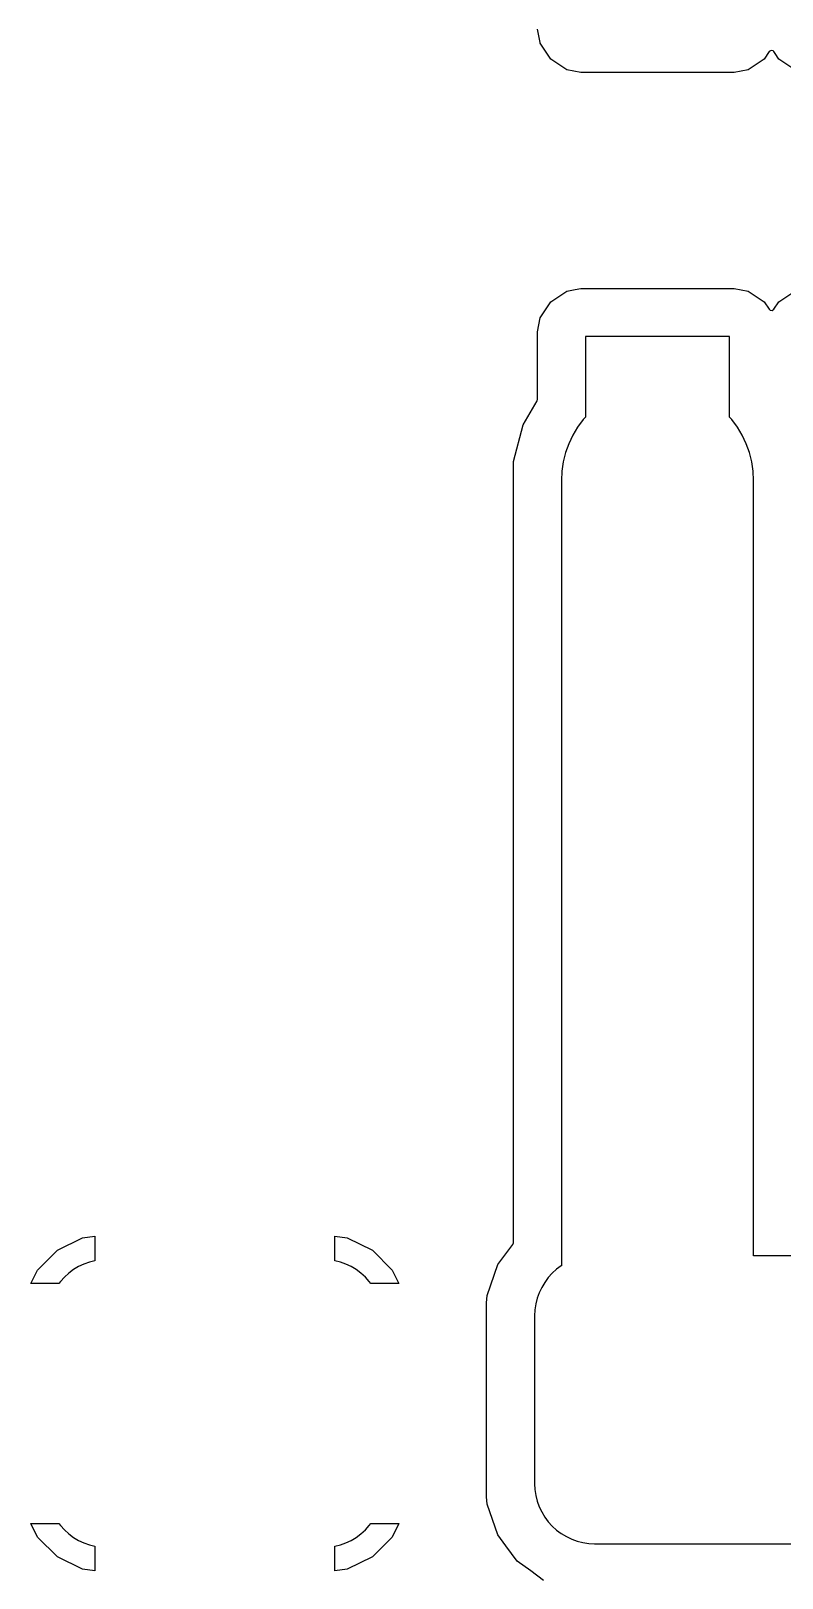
# Model space of a CAD drawing. Header units: metres. Extents: x 44.9 to 117.2, y -105.5 to -49.4.
# Drawn here: x 53.08 to 56.21, y -88.63 to -82.18 of the extents above; entities that cross this region are included whole.
import ezdxf

# ---------------------------------------------------------------- set-up
doc = ezdxf.new("R2010")
doc.units = ezdxf.units.M

msp = doc.modelspace()

# ---------------------------------------------------------------- linework, layer by layer
for points in [[(56.2638, -82.3429), (56.1974, -82.2986), (56.1974, -82.2986), (56.1974, -82.2986), (56.1974, -82.2986), (56.1974, -82.2986), (56.1974, -82.2986), (56.1974, -82.2986), (56.1974, -82.2986), (56.1974, -82.2986), (56.1974, -82.2986), (56.1974, -82.2986), (56.1974, -82.2986), (56.1819, -82.2753), (56.1766, -82.2673), (56.1734, -82.2641), (56.1648, -82.2624), (56.1574, -82.2673), (56.1366, -82.2986), (56.1366, -82.2986), (56.1366, -82.2986), (56.1366, -82.2986), (56.1366, -82.2986), (56.1366, -82.2986), (56.1366, -82.2986), (56.1366, -82.2986), (56.1366, -82.2986), (56.1366, -82.2986), (56.0702, -82.3429), (56.0702, -82.3429), (56.0702, -82.3429), (56.0702, -82.3429), (56.0702, -82.3429), (56.0702, -82.3429), (56.0702, -82.3429), (56.0702, -82.3429), (56.0702, -82.3429), (56.0702, -82.3429), (56.0117, -82.3545), (56.0117, -82.3545), (56.0117, -82.3545), (56.0117, -82.3545), (56.0117, -82.3545), (56.0117, -82.3545), (55.3723, -82.3545), (55.3723, -82.3545), (55.3723, -82.3545), (55.3723, -82.3545), (55.3723, -82.3545), (55.3723, -82.3545), (55.3138, -82.3429), (55.3138, -82.3429), (55.3138, -82.3429), (55.3138, -82.3429), (55.3138, -82.3429), (55.3138, -82.3429), (55.3138, -82.3429), (55.3138, -82.3429), (55.3138, -82.3429), (55.3138, -82.3429), (55.2474, -82.2986), (55.2474, -82.2986), (55.2474, -82.2986), (55.2474, -82.2986), (55.2474, -82.2986), (55.2474, -82.2986), (55.2474, -82.2986), (55.2474, -82.2986), (55.2474, -82.2986), (55.2474, -82.2986), (55.2474, -82.2986), (55.2474, -82.2986), (55.2031, -82.2322), (55.2031, -82.2322), (55.2031, -82.2322), (55.2031, -82.2322), (55.2031, -82.2322), (55.2031, -82.2322), (55.2031, -82.2322), (55.2031, -82.2322), (55.2031, -82.2322), (55.2031, -82.2322), (55.2031, -82.2322), (55.2031, -82.2322), (55.2031, -82.2322), (55.2031, -82.2322), (55.2031, -82.2322), (55.2025, -82.2291), (55.1915, -82.1737)], [(54.9795, -87.4797), (54.9824, -87.4493), (54.9824, -87.4493), (54.9824, -87.4493), (54.9824, -87.4493), (54.9824, -87.4493), (54.9824, -87.4493), (55.0272, -87.3211), (55.0272, -87.3211), (55.0272, -87.3211), (55.0272, -87.3211), (55.0272, -87.3211), (55.0272, -87.3211), (55.0272, -87.3211), (55.0272, -87.3211), (55.0893, -87.237), (55.0915, -87.2302), (55.0915, -83.9749), (55.0915, -83.9749), (55.0915, -83.9749), (55.0915, -83.9749), (55.0915, -83.9749), (55.0915, -83.9749), (55.0915, -83.9749), (55.0915, -83.9749), (55.1324, -83.8222), (55.1324, -83.8222), (55.1324, -83.8222), (55.1324, -83.8222), (55.1324, -83.8222), (55.1324, -83.8222), (55.1324, -83.8222), (55.1324, -83.8222), (55.19, -83.7226), (55.1915, -83.7168), (55.1915, -83.4343), (55.1915, -83.4343), (55.1915, -83.4343), (55.1915, -83.4343), (55.1915, -83.4343), (55.1915, -83.4343), (55.2031, -83.3758), (55.2031, -83.3758), (55.2031, -83.3758), (55.2031, -83.3758), (55.2031, -83.3758), (55.2031, -83.3758), (55.2031, -83.3758), (55.2031, -83.3758), (55.2031, -83.3758), (55.2031, -83.3758), (55.2031, -83.3758), (55.2031, -83.3758), (55.2474, -83.3094), (55.2474, -83.3094), (55.2474, -83.3094), (55.2474, -83.3094), (55.2474, -83.3094), (55.2474, -83.3094), (55.2474, -83.3094), (55.2474, -83.3094), (55.2474, -83.3094), (55.2474, -83.3094), (55.2474, -83.3094), (55.2474, -83.3094), (55.3138, -83.2651), (55.3138, -83.2651), (55.3138, -83.2651), (55.3138, -83.2651), (55.3138, -83.2651), (55.3138, -83.2651), (55.3138, -83.2651), (55.3138, -83.2651), (55.3138, -83.2651), (55.3138, -83.2651), (55.3138, -83.2651), (55.3138, -83.2651), (55.349, -83.2581), (55.3723, -83.2535), (55.3723, -83.2535), (55.3723, -83.2535), (55.3723, -83.2535), (55.3723, -83.2535), (55.3723, -83.2535), (56.0117, -83.2535), (56.0117, -83.2535), (56.0117, -83.2535), (56.0117, -83.2535), (56.0117, -83.2535), (56.0117, -83.2535), (56.0408, -83.2593), (56.0702, -83.2651), (56.0702, -83.2651), (56.0702, -83.2651), (56.0702, -83.2651), (56.0702, -83.2651), (56.0702, -83.2651), (56.0702, -83.2651), (56.0702, -83.2651), (56.0702, -83.2651), (56.0702, -83.2651), (56.0702, -83.2651), (56.0702, -83.2651), (56.0702, -83.2651), (56.0702, -83.2651), (56.0702, -83.2651), (56.0702, -83.2651), (56.0702, -83.2651), (56.0702, -83.2651), (56.0702, -83.2651), (56.0702, -83.2651), (56.0702, -83.2651), (56.0702, -83.2651), (56.0702, -83.2651), (56.0702, -83.2651), (56.0702, -83.2651), (56.0702, -83.2651), (56.0702, -83.2651), (56.0702, -83.2651), (56.0702, -83.2651), (56.0702, -83.2651), (56.0702, -83.2651), (56.0702, -83.2651), (56.0702, -83.2651), (56.0702, -83.2651), (56.0702, -83.2651), (56.0702, -83.2651), (56.0702, -83.2651), (56.0702, -83.2651), (56.0702, -83.2651), (56.0702, -83.2651), (56.0702, -83.2651), (56.0702, -83.2651), (56.0702, -83.2651), (56.0702, -83.2651), (56.0702, -83.2651), (56.0702, -83.2651), (56.0702, -83.2651), (56.0702, -83.2651), (56.0702, -83.2651), (56.0702, -83.2651), (56.0702, -83.2651), (56.0702, -83.2651), (56.0702, -83.2651), (56.0702, -83.2651), (56.0702, -83.2651), (56.0702, -83.2651), (56.0702, -83.2651), (56.0702, -83.2651), (56.0702, -83.2651), (56.0702, -83.2651), (56.0702, -83.2651), (56.0702, -83.2651), (56.0702, -83.2651), (56.0702, -83.2651), (56.0702, -83.2651), (56.0702, -83.2651), (56.0702, -83.2651), (56.0702, -83.2651), (56.0702, -83.2651), (56.0702, -83.2651), (56.0702, -83.2651), (56.1366, -83.3094), (56.1366, -83.3094), (56.1366, -83.3094), (56.1366, -83.3094), (56.1366, -83.3094), (56.1366, -83.3094), (56.1366, -83.3094), (56.1366, -83.3094), (56.1366, -83.3094), (56.1366, -83.3094), (56.1366, -83.3094), (56.1366, -83.3094), (56.1574, -83.3407), (56.1606, -83.3439), (56.1692, -83.3456), (56.1766, -83.3407), (56.1974, -83.3094), (56.1974, -83.3094), (56.1974, -83.3094), (56.1974, -83.3094), (56.1974, -83.3094), (56.1974, -83.3094), (56.1974, -83.3094), (56.1974, -83.3094), (56.1974, -83.3094), (56.1974, -83.3094), (56.1974, -83.3094), (56.1974, -83.3094), (56.2638, -83.2651)], [(56.33, -87.284), (56.0922, -87.284), (56.0922, -87.284), (56.0922, -87.284), (56.0922, -87.284), (56.0922, -87.284), (56.0922, -87.284), (56.0922, -87.284), (56.0922, -87.284), (56.0922, -87.284), (56.0922, -87.284), (56.0922, -87.284), (56.0922, -87.284), (56.0922, -87.284), (56.0922, -87.284), (56.0922, -87.284), (56.0922, -87.284), (56.0922, -87.284), (56.0922, -87.284), (56.0922, -87.284), (56.0922, -87.284), (56.0922, -87.284), (56.0922, -87.284), (56.0922, -87.284), (56.0922, -87.284), (56.0922, -87.284), (56.0922, -87.284), (56.0922, -87.284), (56.0922, -87.284), (56.0922, -87.284), (56.0922, -87.284), (56.0922, -87.284), (56.0922, -87.284), (56.0922, -87.284), (56.0922, -87.284), (56.0922, -84.054), (56.0903, -84.0148), (56.0845, -83.9759), (56.075, -83.9378), (56.0617, -83.9009), (56.0449, -83.8653), (56.0248, -83.8317), (56.0014, -83.8001), (55.992, -83.7898), (55.992, -83.7898), (55.992, -83.7898), (55.992, -83.7898), (55.992, -83.7898), (55.992, -83.7898), (55.992, -83.7898), (55.992, -83.7898), (55.992, -83.7898), (55.992, -83.7898), (55.992, -83.7898), (55.992, -83.7898), (55.992, -83.7898), (55.992, -83.7898), (55.992, -83.7898), (55.992, -83.7898), (55.992, -83.7898), (55.992, -83.7898), (55.992, -83.454), (55.392, -83.454), (55.392, -83.7898), (55.392, -83.7898), (55.392, -83.7898), (55.392, -83.7898), (55.392, -83.7898), (55.392, -83.7898), (55.392, -83.7898), (55.392, -83.7898), (55.392, -83.7898), (55.392, -83.7898), (55.392, -83.7898), (55.392, -83.7898), (55.392, -83.7898), (55.392, -83.7898), (55.392, -83.7898), (55.392, -83.7898), (55.392, -83.7898), (55.392, -83.7898), (55.3826, -83.8001), (55.3592, -83.8317), (55.3391, -83.8653), (55.3223, -83.9009), (55.309, -83.9378), (55.309, -83.9378), (55.2995, -83.9759), (55.2937, -84.0148), (55.2918, -84.054), (55.2918, -87.3257), (55.2918, -87.3257), (55.2918, -87.3257), (55.2918, -87.3257), (55.2918, -87.3257), (55.2918, -87.3257), (55.2918, -87.3257), (55.2918, -87.3257), (55.2918, -87.3257), (55.2918, -87.3257), (55.2918, -87.3257), (55.2918, -87.3257), (55.2918, -87.3257), (55.2918, -87.3257), (55.2918, -87.3257), (55.2918, -87.3257), (55.2918, -87.3257), (55.2918, -87.3257), (55.2918, -87.3257), (55.2918, -87.3257), (55.2918, -87.3257), (55.2918, -87.3257), (55.2918, -87.3257), (55.2918, -87.3257), (55.2911, -87.3261), (55.2714, -87.3407), (55.2532, -87.3572), (55.2367, -87.3754), (55.2221, -87.3951), (55.2095, -87.4162), (55.199, -87.4383), (55.1908, -87.4614), (55.1908, -87.4614), (55.1848, -87.4852), (55.1812, -87.5095), (55.18, -87.534), (55.18, -88.234), (55.1812, -88.2585)], [(53.2047, -87.3914), (53.1984, -87.4), (53.1984, -87.4), (53.1984, -87.4), (53.1984, -87.4), (53.1984, -87.4), (53.1984, -87.4), (53.1984, -87.4), (53.1984, -87.4), (53.1984, -87.4), (53.1984, -87.4), (53.1984, -87.4), (53.1984, -87.4), (53.1984, -87.4), (53.1984, -87.4), (53.1984, -87.4), (53.1984, -87.4), (53.1984, -87.4), (53.1984, -87.4), (53.1984, -87.4), (53.1984, -87.4), (53.1984, -87.4), (53.1984, -87.4), (53.0817, -87.4), (53.0817, -87.4), (53.0817, -87.4), (53.0817, -87.4), (53.0817, -87.4), (53.0817, -87.4), (53.0817, -87.4), (53.0817, -87.4), (53.0817, -87.4), (53.0817, -87.4), (53.0817, -87.4), (53.0817, -87.4), (53.0817, -87.4), (53.0817, -87.4), (53.0817, -87.4), (53.0817, -87.4), (53.0817, -87.4), (53.0817, -87.4), (53.0817, -87.4), (53.0817, -87.4), (53.0817, -87.4), (53.0817, -87.4), (53.0817, -87.4), (53.0817, -87.4), (53.0817, -87.4), (53.0817, -87.4), (53.0817, -87.4), (53.0817, -87.4), (53.0817, -87.4), (53.0817, -87.4), (53.0817, -87.4), (53.0817, -87.4), (53.0817, -87.4), (53.0817, -87.4), (53.0817, -87.4), (53.0817, -87.4), (53.0817, -87.4), (53.0817, -87.4), (53.0817, -87.4), (53.0817, -87.4), (53.0817, -87.4), (53.0817, -87.4), (53.0817, -87.4), (53.0817, -87.4), (53.0817, -87.4), (53.0817, -87.4), (53.1092, -87.3438), (53.1092, -87.3438), (53.1092, -87.3438), (53.1092, -87.3438), (53.1092, -87.3438), (53.1092, -87.3438), (53.1092, -87.3438), (53.1092, -87.3438), (53.1918, -87.2612), (53.1918, -87.2612), (53.1918, -87.2612), (53.1918, -87.2612), (53.1918, -87.2612), (53.1918, -87.2612), (53.1918, -87.2612), (53.1918, -87.2612), (53.2967, -87.2099), (53.2967, -87.2099), (53.2967, -87.2099), (53.2967, -87.2099), (53.2967, -87.2099), (53.2967, -87.2099), (53.2967, -87.2099), (53.2967, -87.2099), (53.2967, -87.2099), (53.2967, -87.2099), (53.348, -87.2024), (53.348, -87.2024), (53.348, -87.2024), (53.348, -87.2024), (53.348, -87.2024), (53.348, -87.2024), (53.348, -87.2024), (53.348, -87.2024), (53.348, -87.2024), (53.348, -87.2024), (53.348, -87.2024), (53.348, -87.2024), (53.348, -87.2024), (53.348, -87.2024), (53.348, -87.2024), (53.348, -87.2024), (53.348, -87.2024), (53.348, -87.2024), (53.348, -87.2024), (53.348, -87.2024), (53.348, -87.2024), (53.348, -87.2024), (53.348, -87.2024), (53.348, -87.2024), (53.348, -87.2024), (53.348, -87.2024), (53.348, -87.2024), (53.348, -87.2024), (53.348, -87.2024), (53.348, -87.2024), (53.348, -87.2024), (53.348, -87.2024), (53.348, -87.2024), (53.348, -87.2024), (53.348, -87.2024), (53.348, -87.2024), (53.348, -87.2024), (53.348, -87.2024), (53.348, -87.3051), (53.348, -87.3051), (53.348, -87.3051), (53.348, -87.3051), (53.348, -87.3051), (53.348, -87.3051), (53.348, -87.3051), (53.348, -87.3051), (53.348, -87.3051), (53.348, -87.3051), (53.348, -87.3051), (53.348, -87.3051), (53.348, -87.3051), (53.348, -87.3051), (53.348, -87.3051), (53.348, -87.3051), (53.348, -87.3051), (53.348, -87.3051), (53.348, -87.3051), (53.348, -87.3051), (53.348, -87.3051), (53.348, -87.3051), (53.348, -87.3051), (53.348, -87.3051), (53.348, -87.3051), (53.348, -87.3051), (53.348, -87.3051), (53.348, -87.3051), (53.348, -87.3051), (53.348, -87.3051), (53.3254, -87.3108), (53.3023, -87.319), (53.2802, -87.3295), (53.2591, -87.3421), (53.2394, -87.3567), (53.2212, -87.3732), (53.2047, -87.3914)], [(54.3706, -87.3108), (54.348, -87.3051), (54.348, -87.3051), (54.348, -87.3051), (54.348, -87.3051), (54.348, -87.3051), (54.348, -87.3051), (54.348, -87.3051), (54.348, -87.3051), (54.348, -87.3051), (54.348, -87.3051), (54.348, -87.3051), (54.348, -87.3051), (54.348, -87.3051), (54.348, -87.3051), (54.348, -87.3051), (54.348, -87.3051), (54.348, -87.3051), (54.348, -87.3051), (54.348, -87.3051), (54.348, -87.3051), (54.348, -87.3051), (54.348, -87.3051), (54.348, -87.3051), (54.348, -87.3051), (54.348, -87.3051), (54.348, -87.3051), (54.348, -87.3051), (54.348, -87.3051), (54.348, -87.3051), (54.348, -87.3051), (54.348, -87.2024), (54.348, -87.2024), (54.348, -87.2024), (54.348, -87.2024), (54.348, -87.2024), (54.348, -87.2024), (54.348, -87.2024), (54.348, -87.2024), (54.348, -87.2024), (54.348, -87.2024), (54.348, -87.2024), (54.348, -87.2024), (54.348, -87.2024), (54.348, -87.2024), (54.348, -87.2024), (54.348, -87.2024), (54.348, -87.2024), (54.348, -87.2024), (54.348, -87.2024), (54.348, -87.2024), (54.348, -87.2024), (54.348, -87.2024), (54.348, -87.2024), (54.348, -87.2024), (54.348, -87.2024), (54.348, -87.2024), (54.348, -87.2024), (54.348, -87.2024), (54.348, -87.2024), (54.348, -87.2024), (54.348, -87.2024), (54.348, -87.2024), (54.348, -87.2024), (54.348, -87.2024), (54.348, -87.2024), (54.348, -87.2024), (54.3992, -87.2099), (54.3992, -87.2099), (54.3992, -87.2099), (54.3992, -87.2099), (54.3993, -87.2099), (54.3993, -87.2099), (54.3993, -87.2099), (54.3993, -87.2099), (54.3993, -87.2099), (54.3993, -87.2099), (54.5042, -87.2612), (54.5042, -87.2612), (54.5042, -87.2612), (54.5042, -87.2612), (54.5042, -87.2612), (54.5042, -87.2612), (54.5042, -87.2612), (54.5042, -87.2612), (54.5868, -87.3438), (54.5868, -87.3438), (54.5868, -87.3438), (54.5868, -87.3438), (54.5868, -87.3438), (54.5868, -87.3438), (54.5868, -87.3438), (54.5868, -87.3438), (54.6143, -87.4), (54.6143, -87.4), (54.6143, -87.4), (54.6143, -87.4), (54.6143, -87.4), (54.6143, -87.4), (54.6143, -87.4), (54.6143, -87.4), (54.6143, -87.4), (54.6143, -87.4), (54.6143, -87.4), (54.6143, -87.4), (54.6143, -87.4), (54.6143, -87.4), (54.6143, -87.4), (54.6143, -87.4), (54.6143, -87.4), (54.6143, -87.4), (54.6143, -87.4), (54.6143, -87.4), (54.6143, -87.4), (54.6143, -87.4), (54.6143, -87.4), (54.6143, -87.4), (54.6143, -87.4), (54.6143, -87.4), (54.6143, -87.4), (54.6143, -87.4), (54.6143, -87.4), (54.6143, -87.4), (54.6143, -87.4), (54.6143, -87.4), (54.6143, -87.4), (54.6143, -87.4), (54.6143, -87.4), (54.6143, -87.4), (54.6143, -87.4), (54.6143, -87.4), (54.6143, -87.4), (54.6143, -87.4), (54.6143, -87.4), (54.6143, -87.4), (54.6143, -87.4), (54.6143, -87.4), (54.6143, -87.4), (54.6143, -87.4), (54.4976, -87.4), (54.4976, -87.4), (54.4976, -87.4), (54.4976, -87.4), (54.4976, -87.4), (54.4976, -87.4), (54.4976, -87.4), (54.4976, -87.4), (54.4976, -87.4), (54.4976, -87.4), (54.4976, -87.4), (54.4976, -87.4), (54.4976, -87.4), (54.4976, -87.4), (54.4976, -87.4), (54.4976, -87.4), (54.4976, -87.4), (54.4976, -87.4), (54.4976, -87.4), (54.4976, -87.4), (54.4976, -87.4), (54.4976, -87.4), (54.4913, -87.3914), (54.4748, -87.3732), (54.4566, -87.3567), (54.4369, -87.3421), (54.4158, -87.3295), (54.3937, -87.319), (54.3706, -87.3108), (54.3706, -87.3108)], [(55.2171, -88.6368), (55.164, -88.5976), (55.1078, -88.5562), (55.1078, -88.5562), (55.1078, -88.5562), (55.1078, -88.5562), (55.1078, -88.5562), (55.1078, -88.5562), (55.1078, -88.5562), (55.1078, -88.5562), (55.0607, -88.4922), (55.0272, -88.4469), (55.0272, -88.4469), (55.0272, -88.4469), (55.0272, -88.4469), (55.0272, -88.4469), (55.0272, -88.4469), (55.0272, -88.4469), (55.0272, -88.4469), (55.0272, -88.4469), (55.0272, -88.4469), (55.0272, -88.4469), (55.0272, -88.4469), (55.0272, -88.4469), (54.9824, -88.3187), (54.9824, -88.3187), (54.9824, -88.3187), (54.9824, -88.3187), (54.9824, -88.3187), (54.9824, -88.3187), (54.9795, -88.2883), (54.9795, -88.2883), (54.9795, -88.2883), (54.9795, -88.2883), (54.9795, -87.4797), (54.9795, -87.4797), (54.9795, -87.4797), (54.9795, -87.4797)], [(55.1812, -88.2585), (55.1848, -88.2828), (55.1908, -88.3066), (55.199, -88.3297), (55.2095, -88.3518), (55.2221, -88.3729), (55.2367, -88.3926), (55.2532, -88.4108), (55.2714, -88.4273), (55.2911, -88.4419), (55.3122, -88.4545), (55.3343, -88.465), (55.3574, -88.4732), (55.3574, -88.4732), (55.3812, -88.4792), (55.4055, -88.4828), (55.43, -88.484), (56.33, -88.484)], [(53.0817, -88.4), (53.1984, -88.4), (53.1984, -88.4), (53.1984, -88.4), (53.1984, -88.4), (53.1984, -88.4), (53.1984, -88.4), (53.1984, -88.4), (53.1984, -88.4), (53.1984, -88.4), (53.1984, -88.4), (53.1984, -88.4), (53.1984, -88.4), (53.1984, -88.4), (53.1984, -88.4), (53.1984, -88.4), (53.1984, -88.4), (53.1984, -88.4), (53.1984, -88.4), (53.1984, -88.4), (53.1984, -88.4), (53.1984, -88.4), (53.1984, -88.4), (53.2047, -88.4086), (53.2212, -88.4268), (53.2394, -88.4433), (53.2591, -88.4579), (53.2802, -88.4705), (53.3023, -88.481), (53.3254, -88.4892), (53.3254, -88.4892), (53.348, -88.4949), (53.348, -88.4949), (53.348, -88.4949), (53.348, -88.4949), (53.348, -88.4949), (53.348, -88.4949), (53.348, -88.4949), (53.348, -88.4949), (53.348, -88.4949), (53.348, -88.4949), (53.348, -88.4949), (53.348, -88.4949), (53.348, -88.4949), (53.348, -88.4949), (53.348, -88.4949), (53.348, -88.4949), (53.348, -88.4949), (53.348, -88.4949), (53.348, -88.4949), (53.348, -88.4949), (53.348, -88.4949), (53.348, -88.4949), (53.348, -88.4949), (53.348, -88.4949), (53.348, -88.4949), (53.348, -88.4949), (53.348, -88.4949), (53.348, -88.4949), (53.348, -88.4949), (53.348, -88.4949), (53.348, -88.5976), (53.348, -88.5976), (53.348, -88.5976), (53.348, -88.5976), (53.348, -88.5976), (53.348, -88.5976), (53.348, -88.5976), (53.348, -88.5976), (53.348, -88.5976), (53.348, -88.5976), (53.348, -88.5976), (53.348, -88.5976), (53.348, -88.5976), (53.348, -88.5976), (53.348, -88.5976), (53.348, -88.5976), (53.348, -88.5976), (53.348, -88.5976), (53.348, -88.5976), (53.348, -88.5976), (53.348, -88.5976), (53.348, -88.5976), (53.348, -88.5976), (53.348, -88.5976), (53.348, -88.5976), (53.348, -88.5976), (53.348, -88.5976), (53.348, -88.5976), (53.348, -88.5976), (53.348, -88.5976), (53.348, -88.5976), (53.348, -88.5976), (53.348, -88.5976), (53.348, -88.5976), (53.348, -88.5976), (53.348, -88.5976), (53.348, -88.5976), (53.348, -88.5976), (53.2967, -88.5901), (53.2967, -88.5901), (53.2967, -88.5901), (53.2967, -88.5901), (53.2967, -88.5901), (53.2967, -88.5901), (53.2967, -88.5901), (53.2967, -88.5901), (53.2967, -88.5901), (53.2967, -88.5901), (53.1918, -88.5388), (53.1918, -88.5388), (53.1918, -88.5388), (53.1918, -88.5388), (53.1918, -88.5388), (53.1918, -88.5388), (53.1918, -88.5388), (53.1918, -88.5388), (53.1092, -88.4562), (53.1092, -88.4562), (53.1092, -88.4562), (53.1092, -88.4562), (53.1092, -88.4562), (53.1092, -88.4562), (53.1092, -88.4562), (53.1092, -88.4562), (53.0817, -88.4), (53.0817, -88.4), (53.0817, -88.4), (53.0817, -88.4), (53.0817, -88.4), (53.0817, -88.4), (53.0817, -88.4), (53.0817, -88.4), (53.0817, -88.4), (53.0817, -88.4), (53.0817, -88.4), (53.0817, -88.4), (53.0817, -88.4), (53.0817, -88.4), (53.0817, -88.4), (53.0817, -88.4), (53.0817, -88.4), (53.0817, -88.4), (53.0817, -88.4), (53.0817, -88.4), (53.0817, -88.4), (53.0817, -88.4), (53.0817, -88.4), (53.0817, -88.4), (53.0817, -88.4), (53.0817, -88.4), (53.0817, -88.4), (53.0817, -88.4), (53.0817, -88.4), (53.0817, -88.4), (53.0817, -88.4), (53.0817, -88.4), (53.0817, -88.4), (53.0817, -88.4), (53.0817, -88.4), (53.0817, -88.4), (53.0817, -88.4), (53.0817, -88.4), (53.0817, -88.4), (53.0817, -88.4), (53.0817, -88.4), (53.0817, -88.4), (53.0817, -88.4), (53.0817, -88.4)], [(54.348, -88.4949), (54.3706, -88.4892), (54.3937, -88.481), (54.4158, -88.4705), (54.4369, -88.4579), (54.4566, -88.4433), (54.4748, -88.4268), (54.4913, -88.4086), (54.4976, -88.4), (54.4976, -88.4), (54.4976, -88.4), (54.4976, -88.4), (54.4976, -88.4), (54.4976, -88.4), (54.4976, -88.4), (54.4976, -88.4), (54.4976, -88.4), (54.4976, -88.4), (54.4976, -88.4), (54.4976, -88.4), (54.4976, -88.4), (54.4976, -88.4), (54.4976, -88.4), (54.4976, -88.4), (54.4976, -88.4), (54.4976, -88.4), (54.4976, -88.4), (54.4976, -88.4), (54.4976, -88.4), (54.4976, -88.4), (54.6143, -88.4), (54.6143, -88.4), (54.6143, -88.4), (54.6143, -88.4), (54.6143, -88.4), (54.6143, -88.4), (54.6143, -88.4), (54.6143, -88.4), (54.6143, -88.4), (54.6143, -88.4), (54.6143, -88.4), (54.6143, -88.4), (54.6143, -88.4), (54.6143, -88.4), (54.6143, -88.4), (54.6143, -88.4), (54.6143, -88.4), (54.6143, -88.4), (54.6143, -88.4), (54.6143, -88.4), (54.6143, -88.4), (54.6143, -88.4), (54.6143, -88.4), (54.6143, -88.4), (54.6143, -88.4), (54.6143, -88.4), (54.6143, -88.4), (54.6143, -88.4), (54.6143, -88.4), (54.6143, -88.4), (54.6143, -88.4), (54.6143, -88.4), (54.6143, -88.4), (54.6143, -88.4), (54.6143, -88.4), (54.6143, -88.4), (54.6143, -88.4), (54.6143, -88.4), (54.6143, -88.4), (54.6143, -88.4), (54.6143, -88.4), (54.6143, -88.4), (54.6143, -88.4), (54.6143, -88.4), (54.5868, -88.4562), (54.5868, -88.4562), (54.5868, -88.4562), (54.5868, -88.4562), (54.5868, -88.4562), (54.5868, -88.4562), (54.5868, -88.4562), (54.5868, -88.4562), (54.5042, -88.5388), (54.5042, -88.5388), (54.5042, -88.5388), (54.5042, -88.5388), (54.5042, -88.5388), (54.5042, -88.5388), (54.5042, -88.5388), (54.5042, -88.5388), (54.3993, -88.5901), (54.3993, -88.5901), (54.3993, -88.5901), (54.3993, -88.5901), (54.3992, -88.5901), (54.3992, -88.5901), (54.3992, -88.5901), (54.3992, -88.5901), (54.3992, -88.5901), (54.3992, -88.5901), (54.348, -88.5976), (54.348, -88.5976), (54.348, -88.5976), (54.348, -88.5976), (54.348, -88.5976), (54.348, -88.5976), (54.348, -88.5976), (54.348, -88.5976), (54.348, -88.5976), (54.348, -88.5976), (54.348, -88.5976), (54.348, -88.5976), (54.348, -88.5976), (54.348, -88.5976), (54.348, -88.5976), (54.348, -88.5976), (54.348, -88.5976), (54.348, -88.5976), (54.348, -88.5976), (54.348, -88.5976), (54.348, -88.5976), (54.348, -88.5976), (54.348, -88.5976), (54.348, -88.5976), (54.348, -88.5976), (54.348, -88.5976), (54.348, -88.5976), (54.348, -88.5976), (54.348, -88.5976), (54.348, -88.5976), (54.348, -88.5976), (54.348, -88.5976), (54.348, -88.5976), (54.348, -88.5976), (54.348, -88.5976), (54.348, -88.5976), (54.348, -88.4949), (54.348, -88.4949), (54.348, -88.4949), (54.348, -88.4949), (54.348, -88.4949), (54.348, -88.4949), (54.348, -88.4949), (54.348, -88.4949), (54.348, -88.4949), (54.348, -88.4949), (54.348, -88.4949), (54.348, -88.4949), (54.348, -88.4949), (54.348, -88.4949), (54.348, -88.4949), (54.348, -88.4949), (54.348, -88.4949), (54.348, -88.4949), (54.348, -88.4949), (54.348, -88.4949), (54.348, -88.4949), (54.348, -88.4949), (54.348, -88.4949), (54.348, -88.4949), (54.348, -88.4949), (54.348, -88.4949), (54.348, -88.4949), (54.348, -88.4949), (54.348, -88.4949), (54.348, -88.4949)]]:
    msp.add_lwpolyline(points)

doc.saveas('drawing.dxf')
